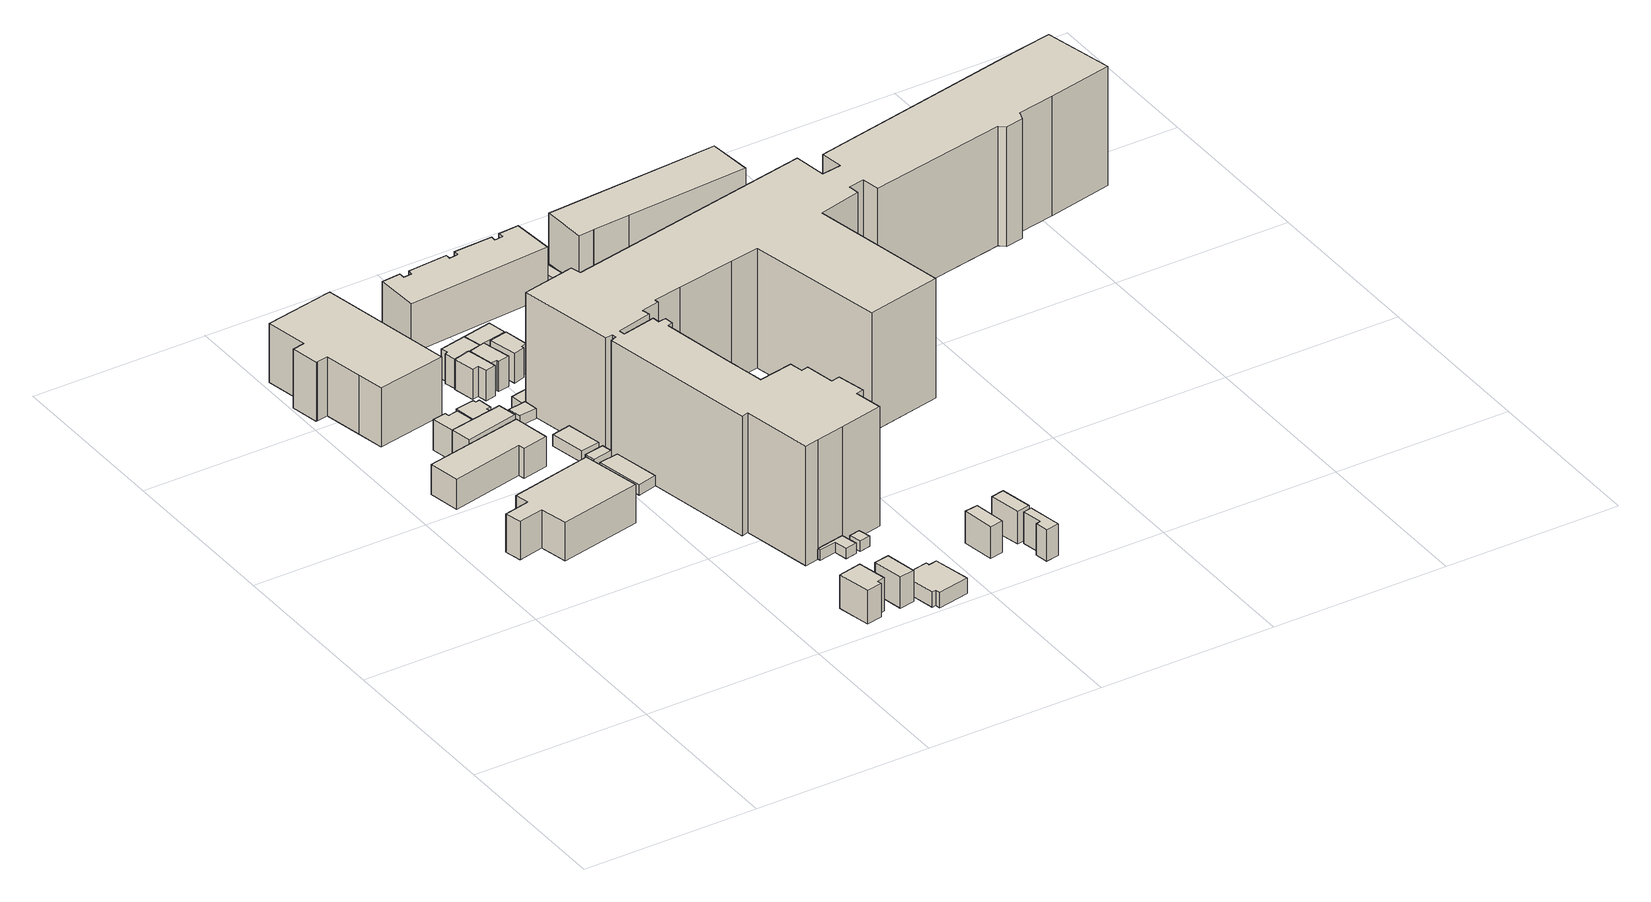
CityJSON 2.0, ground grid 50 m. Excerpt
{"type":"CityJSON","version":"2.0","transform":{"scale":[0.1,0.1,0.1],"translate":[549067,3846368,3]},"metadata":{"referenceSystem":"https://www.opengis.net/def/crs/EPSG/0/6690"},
"CityObjects":{
"building1":{"type":"Building","attributes":{"計測周辺長":82.96,"1/2500図郭":2,"区名":"東淀川区","町丁目名称":"相川２丁目","街区番号":18,"class":"3002","usage":"422","measuredHeight":11.2,"storeysAboveGround":2,"BuildingDetailAttribute.buildingRoofEdgeArea":417.85,"BuildingDetailAttribute.buildingStructureType":"603","BuildingDetailAttribute.buildingStructureOrgType":"3","BuildingDetailAttribute.detailedUsage":"1402","BuildingDetailAttribute.specifiedBuildingCoverageRate":0.6,"BuildingDetailAttribute.surveyYear":2017,"BuildingRiverFloodingRiskAttribute.description":"1","BuildingRiverFloodingRiskAttribute.rank":"3","BuildingRiverFloodingRiskAttribute.depth":3.31,"BuildingRiverFloodingRiskAttribute.adminType":"1","BuildingRiverFloodingRiskAttribute.scale":"2","BuildingRiverFloodingRiskAttribute.duration":184.72,"BuildingIDAttribute.prefecture":"27","BuildingIDAttribute.city":"27114"},"geometry":[{"type":"Solid","lod":"1","boundaries":[[[[0,1,2,3,4,5,6,7]],[[6,8,9,7]],[[5,10,8,6]],[[4,11,10,5]],[[3,12,11,4]],[[2,13,12,3]],[[1,14,13,2]],[[0,15,14,1]],[[7,9,15,0]],[[8,10,11,12,13,14,15,9]]]]}]},
"building2":{"type":"Building","attributes":{"計測周辺長":79.42,"1/2500図郭":2,"区名":"東淀川区","町丁目名称":"相川２丁目","街区番号":18,"class":"3002","usage":"412","measuredHeight":8.8,"storeysAboveGround":3,"BuildingDetailAttribute.buildingRoofEdgeArea":274.32,"BuildingDetailAttribute.buildingStructureType":"603","BuildingDetailAttribute.buildingStructureOrgType":"3","BuildingDetailAttribute.detailedUsage":"1130","BuildingDetailAttribute.specifiedBuildingCoverageRate":0.6,"BuildingDetailAttribute.surveyYear":2017,"BuildingRiverFloodingRiskAttribute.description":"1","BuildingRiverFloodingRiskAttribute.rank":"3","BuildingRiverFloodingRiskAttribute.depth":3.41,"BuildingRiverFloodingRiskAttribute.adminType":"1","BuildingRiverFloodingRiskAttribute.scale":"2","BuildingRiverFloodingRiskAttribute.duration":186.52,"BuildingIDAttribute.prefecture":"27","BuildingIDAttribute.city":"27114"},"geometry":[{"type":"Solid","lod":"1","boundaries":[[[[16,17,18,19,20,21]],[[20,22,23,21]],[[19,24,22,20]],[[18,25,24,19]],[[17,26,25,18]],[[16,27,26,17]],[[21,23,27,16]],[[22,24,25,26,27,23]]]]}]},
"building3":{"type":"Building","attributes":{"class":"3001","measuredHeight":9.1,"BuildingDetailAttribute.specifiedBuildingCoverageRate":0.6,"BuildingDetailAttribute.surveyYear":2017,"BuildingRiverFloodingRiskAttribute.description":"1","BuildingRiverFloodingRiskAttribute.rank":"3","BuildingRiverFloodingRiskAttribute.depth":3.22,"BuildingRiverFloodingRiskAttribute.adminType":"1","BuildingRiverFloodingRiskAttribute.scale":"2","BuildingRiverFloodingRiskAttribute.duration":182.98,"BuildingIDAttribute.prefecture":"27","BuildingIDAttribute.city":"27114"},"geometry":[{"type":"Solid","lod":"1","boundaries":[[[[28,29,30,31,32,33]],[[32,34,35,33]],[[31,36,34,32]],[[30,37,36,31]],[[29,38,37,30]],[[28,39,38,29]],[[33,35,39,28]],[[34,36,37,38,39,35]]]]}]},
"building4":{"type":"Building","attributes":{"class":"3002","measuredHeight":17.1,"BuildingDetailAttribute.specifiedBuildingCoverageRate":0.6,"BuildingDetailAttribute.surveyYear":2017,"BuildingRiverFloodingRiskAttribute.description":"1","BuildingRiverFloodingRiskAttribute.rank":"3","BuildingRiverFloodingRiskAttribute.depth":3.2,"BuildingRiverFloodingRiskAttribute.adminType":"1","BuildingRiverFloodingRiskAttribute.scale":"2","BuildingRiverFloodingRiskAttribute.duration":182.58,"BuildingIDAttribute.prefecture":"27","BuildingIDAttribute.city":"27114"},"geometry":[{"type":"Solid","lod":"1","boundaries":[[[[40,41,42,43,44,45,46,47,48,49]],[[48,50,51,49]],[[47,52,50,48]],[[46,53,52,47]],[[45,54,53,46]],[[44,55,54,45]],[[43,56,55,44]],[[42,57,56,43]],[[41,58,57,42]],[[40,59,58,41]],[[49,51,59,40]],[[50,52,53,54,55,56,57,58,59,51]]]]}]},
"building5":{"type":"Building","attributes":{"計測周辺長":43.23,"1/2500図郭":2,"区名":"東淀川区","町丁目名称":"相川２丁目","街区番号":18,"class":"3002","usage":"411","measuredHeight":9.8,"storeysAboveGround":3,"BuildingDetailAttribute.buildingRoofEdgeArea":92.06,"BuildingDetailAttribute.buildingStructureType":"610","BuildingDetailAttribute.buildingStructureOrgType":"2","BuildingDetailAttribute.detailedUsage":"1110","BuildingDetailAttribute.specifiedBuildingCoverageRate":0.6,"BuildingDetailAttribute.surveyYear":2017,"BuildingRiverFloodingRiskAttribute.description":"1","BuildingRiverFloodingRiskAttribute.rank":"3","BuildingRiverFloodingRiskAttribute.depth":3.41,"BuildingRiverFloodingRiskAttribute.adminType":"1","BuildingRiverFloodingRiskAttribute.scale":"2","BuildingRiverFloodingRiskAttribute.duration":186.52,"BuildingIDAttribute.prefecture":"27","BuildingIDAttribute.city":"27114"},"geometry":[{"type":"Solid","lod":"1","boundaries":[[[[60,61,62,63]],[[62,64,65,63]],[[61,66,64,62]],[[60,67,66,61]],[[63,65,67,60]],[[64,66,67,65]]]]}]},
"building6":{"type":"Building","attributes":{"class":"3001","measuredHeight":8.5,"BuildingDetailAttribute.specifiedBuildingCoverageRate":0.6,"BuildingDetailAttribute.surveyYear":2017,"BuildingRiverFloodingRiskAttribute.description":"1","BuildingRiverFloodingRiskAttribute.rank":"3","BuildingRiverFloodingRiskAttribute.depth":3.22,"BuildingRiverFloodingRiskAttribute.adminType":"1","BuildingRiverFloodingRiskAttribute.scale":"2","BuildingRiverFloodingRiskAttribute.duration":182.98,"BuildingIDAttribute.prefecture":"27","BuildingIDAttribute.city":"27114"},"geometry":[{"type":"Solid","lod":"1","boundaries":[[[[68,69,70,71,72,73,74,75,76,77]],[[76,78,79,77]],[[75,80,78,76]],[[74,81,80,75]],[[73,82,81,74]],[[72,83,82,73]],[[71,84,83,72]],[[70,85,84,71]],[[69,86,85,70]],[[68,87,86,69]],[[77,79,87,68]],[[78,80,81,82,83,84,85,86,87,79]]]]}]},
"building7":{"type":"Building","attributes":{"計測周辺長":33.38,"1/2500図郭":2,"区名":"東淀川区","町丁目名称":"相川３丁目","街区番号":4,"class":"3001","usage":"411","measuredHeight":9.8,"storeysAboveGround":3,"BuildingDetailAttribute.buildingRoofEdgeArea":64.55,"BuildingDetailAttribute.buildingStructureType":"610","BuildingDetailAttribute.buildingStructureOrgType":"2","BuildingDetailAttribute.detailedUsage":"1110","BuildingDetailAttribute.specifiedBuildingCoverageRate":0.6,"BuildingDetailAttribute.surveyYear":2017,"BuildingRiverFloodingRiskAttribute.description":"1","BuildingRiverFloodingRiskAttribute.rank":"3","BuildingRiverFloodingRiskAttribute.depth":3.44,"BuildingRiverFloodingRiskAttribute.adminType":"1","BuildingRiverFloodingRiskAttribute.scale":"2","BuildingRiverFloodingRiskAttribute.duration":186.93,"BuildingIDAttribute.prefecture":"27","BuildingIDAttribute.city":"27114"},"geometry":[{"type":"Solid","lod":"1","boundaries":[[[[88,89,90,91,92,93]],[[92,94,95,93]],[[91,96,94,92]],[[90,97,96,91]],[[89,98,97,90]],[[88,99,98,89]],[[93,95,99,88]],[[94,96,97,98,99,95]]]]}]},
"building8":{"type":"Building","attributes":{"class":"3001","BuildingDetailAttribute.specifiedBuildingCoverageRate":0.6,"BuildingDetailAttribute.surveyYear":2017,"BuildingRiverFloodingRiskAttribute.description":"1","BuildingRiverFloodingRiskAttribute.rank":"3","BuildingRiverFloodingRiskAttribute.depth":3.57,"BuildingRiverFloodingRiskAttribute.adminType":"1","BuildingRiverFloodingRiskAttribute.scale":"2","BuildingRiverFloodingRiskAttribute.duration":189.2,"BuildingIDAttribute.prefecture":"27","BuildingIDAttribute.city":"27114"},"geometry":[{"type":"Solid","lod":"1","boundaries":[[[[100,101,102,103]],[[102,104,105,103]],[[101,106,104,102]],[[100,107,106,101]],[[103,105,107,100]],[[104,106,107,105]]]]}]},
"building9":{"type":"Building","attributes":{"class":"3001","BuildingDetailAttribute.specifiedBuildingCoverageRate":0.6,"BuildingDetailAttribute.surveyYear":2017,"BuildingRiverFloodingRiskAttribute.description":"1","BuildingRiverFloodingRiskAttribute.rank":"3","BuildingRiverFloodingRiskAttribute.depth":3.4,"BuildingRiverFloodingRiskAttribute.adminType":"1","BuildingRiverFloodingRiskAttribute.scale":"2","BuildingRiverFloodingRiskAttribute.duration":186.2,"BuildingIDAttribute.prefecture":"27","BuildingIDAttribute.city":"27114"},"geometry":[{"type":"Solid","lod":"1","boundaries":[[[[108,109,110,111]],[[110,112,113,111]],[[109,114,112,110]],[[108,115,114,109]],[[111,113,115,108]],[[112,114,115,113]]]]}]},
"building10":{"type":"Building","attributes":{"計測周辺長":32.09,"1/2500図郭":2,"区名":"東淀川区","町丁目名称":"相川３丁目","街区番号":10,"class":"3001","usage":"422","measuredHeight":3.3,"storeysAboveGround":1,"BuildingDetailAttribute.buildingRoofEdgeArea":59.04,"BuildingDetailAttribute.buildingStructureType":"603","BuildingDetailAttribute.buildingStructureOrgType":"3","BuildingDetailAttribute.detailedUsage":"1402","BuildingDetailAttribute.specifiedBuildingCoverageRate":0.6,"BuildingDetailAttribute.surveyYear":2017,"BuildingRiverFloodingRiskAttribute.description":"1","BuildingRiverFloodingRiskAttribute.rank":"3","BuildingRiverFloodingRiskAttribute.depth":3.4,"BuildingRiverFloodingRiskAttribute.adminType":"1","BuildingRiverFloodingRiskAttribute.scale":"2","BuildingRiverFloodingRiskAttribute.duration":186.2,"BuildingIDAttribute.prefecture":"27","BuildingIDAttribute.city":"27114"},"geometry":[{"type":"Solid","lod":"1","boundaries":[[[[116,117,118,119]],[[118,120,121,119]],[[117,122,120,118]],[[116,123,122,117]],[[119,121,123,116]],[[120,122,123,121]]]]}]},
"building11":{"type":"Building","attributes":{"class":"3001","measuredHeight":9.1,"BuildingDetailAttribute.specifiedBuildingCoverageRate":0.6,"BuildingDetailAttribute.surveyYear":2017,"BuildingRiverFloodingRiskAttribute.description":"1","BuildingRiverFloodingRiskAttribute.rank":"3","BuildingRiverFloodingRiskAttribute.depth":3.44,"BuildingRiverFloodingRiskAttribute.adminType":"1","BuildingRiverFloodingRiskAttribute.scale":"2","BuildingRiverFloodingRiskAttribute.duration":186.93,"BuildingIDAttribute.prefecture":"27","BuildingIDAttribute.city":"27114"},"geometry":[{"type":"Solid","lod":"1","boundaries":[[[[124,125,126,127]],[[126,128,129,127]],[[125,130,128,126]],[[124,131,130,125]],[[127,129,131,124]],[[128,130,131,129]]]]}]},
"building12":{"type":"Building","attributes":{"計測周辺長":18.7,"1/2500図郭":2,"区名":"東淀川区","町丁目名称":"相川３丁目","街区番号":10,"class":"3003","usage":"422","storeysAboveGround":2,"BuildingDetailAttribute.buildingRoofEdgeArea":21.5,"BuildingDetailAttribute.buildingStructureType":"603","BuildingDetailAttribute.buildingStructureOrgType":"3","BuildingDetailAttribute.detailedUsage":"1402","BuildingDetailAttribute.specifiedBuildingCoverageRate":0.6,"BuildingDetailAttribute.surveyYear":2017,"BuildingRiverFloodingRiskAttribute.description":"1","BuildingRiverFloodingRiskAttribute.rank":"3","BuildingRiverFloodingRiskAttribute.depth":3.42,"BuildingRiverFloodingRiskAttribute.adminType":"1","BuildingRiverFloodingRiskAttribute.scale":"2","BuildingRiverFloodingRiskAttribute.duration":186.55,"BuildingIDAttribute.prefecture":"27","BuildingIDAttribute.city":"27114"},"geometry":[{"type":"Solid","lod":"1","boundaries":[[[[132,133,134,135,136]],[[135,137,138,136]],[[134,139,137,135]],[[133,140,139,134]],[[132,141,140,133]],[[136,138,141,132]],[[137,139,140,141,138]]]]}]},
"building13":{"type":"Building","attributes":{"計測周辺長":28.31,"1/2500図郭":2,"区名":"東淀川区","町丁目名称":"相川３丁目","街区番号":11,"class":"3001","usage":"411","measuredHeight":8.8,"storeysAboveGround":3,"BuildingDetailAttribute.buildingRoofEdgeArea":41.44,"BuildingDetailAttribute.buildingStructureType":"601","BuildingDetailAttribute.buildingStructureOrgType":"1","BuildingDetailAttribute.detailedUsage":"1110","BuildingDetailAttribute.specifiedBuildingCoverageRate":0.6,"BuildingDetailAttribute.surveyYear":2017,"BuildingRiverFloodingRiskAttribute.description":"1","BuildingRiverFloodingRiskAttribute.rank":"3","BuildingRiverFloodingRiskAttribute.depth":3.42,"BuildingRiverFloodingRiskAttribute.adminType":"1","BuildingRiverFloodingRiskAttribute.scale":"2","BuildingRiverFloodingRiskAttribute.duration":186.55,"BuildingIDAttribute.prefecture":"27","BuildingIDAttribute.city":"27114"},"geometry":[{"type":"Solid","lod":"1","boundaries":[[[[142,143,144,145,146,147,148,149,150,151]],[[150,152,153,151]],[[149,154,152,150]],[[148,155,154,149]],[[147,156,155,148]],[[146,157,156,147]],[[145,158,157,146]],[[144,159,158,145]],[[143,160,159,144]],[[142,161,160,143]],[[151,153,161,142]],[[152,154,155,156,157,158,159,160,161,153]]]]}]},
"building14":{"type":"Building","attributes":{"class":"3001","BuildingDetailAttribute.specifiedBuildingCoverageRate":0.6,"BuildingDetailAttribute.surveyYear":2017,"BuildingRiverFloodingRiskAttribute.description":"1","BuildingRiverFloodingRiskAttribute.rank":"3","BuildingRiverFloodingRiskAttribute.depth":3.39,"BuildingRiverFloodingRiskAttribute.adminType":"1","BuildingRiverFloodingRiskAttribute.scale":"2","BuildingRiverFloodingRiskAttribute.duration":186.03,"BuildingIDAttribute.prefecture":"27","BuildingIDAttribute.city":"27114"},"geometry":[{"type":"Solid","lod":"1","boundaries":[[[[162,163,164,165,166,167]],[[166,168,169,167]],[[165,170,168,166]],[[164,171,170,165]],[[163,172,171,164]],[[162,173,172,163]],[[167,169,173,162]],[[168,170,171,172,173,169]]]]}]},
"building15":{"type":"Building","attributes":{"計測周辺長":28.13,"1/2500図郭":2,"区名":"東淀川区","町丁目名称":"相川３丁目","街区番号":11,"class":"3001","usage":"411","measuredHeight":8.6,"storeysAboveGround":3,"BuildingDetailAttribute.buildingRoofEdgeArea":45.37,"BuildingDetailAttribute.buildingStructureType":"601","BuildingDetailAttribute.buildingStructureOrgType":"1","BuildingDetailAttribute.detailedUsage":"1110","BuildingDetailAttribute.specifiedBuildingCoverageRate":0.6,"BuildingDetailAttribute.surveyYear":2017,"BuildingRiverFloodingRiskAttribute.description":"1","BuildingRiverFloodingRiskAttribute.rank":"3","BuildingRiverFloodingRiskAttribute.depth":3.22,"BuildingRiverFloodingRiskAttribute.adminType":"1","BuildingRiverFloodingRiskAttribute.scale":"2","BuildingRiverFloodingRiskAttribute.duration":182.82,"BuildingIDAttribute.prefecture":"27","BuildingIDAttribute.city":"27114"},"geometry":[{"type":"Solid","lod":"1","boundaries":[[[[142,151,174,175,176,177,178,179]],[[178,180,181,179]],[[177,182,180,178]],[[176,183,182,177]],[[175,184,183,176]],[[174,185,184,175]],[[151,186,185,174]],[[142,187,186,151]],[[179,181,187,142]],[[180,182,183,184,185,186,187,181]]]]}]},
"building16":{"type":"Building","attributes":{"計測周辺長":27.13,"1/2500図郭":2,"区名":"東淀川区","町丁目名称":"相川３丁目","街区番号":11,"class":"3001","usage":"411","measuredHeight":8.7,"storeysAboveGround":3,"BuildingDetailAttribute.buildingRoofEdgeArea":42.44,"BuildingDetailAttribute.buildingStructureType":"601","BuildingDetailAttribute.buildingStructureOrgType":"1","BuildingDetailAttribute.detailedUsage":"1110","BuildingDetailAttribute.specifiedBuildingCoverageRate":0.6,"BuildingDetailAttribute.surveyYear":2017,"BuildingRiverFloodingRiskAttribute.description":"1","BuildingRiverFloodingRiskAttribute.rank":"3","BuildingRiverFloodingRiskAttribute.depth":3.42,"BuildingRiverFloodingRiskAttribute.adminType":"1","BuildingRiverFloodingRiskAttribute.scale":"2","BuildingRiverFloodingRiskAttribute.duration":186.55,"BuildingIDAttribute.prefecture":"27","BuildingIDAttribute.city":"27114"},"geometry":[{"type":"Solid","lod":"1","boundaries":[[[[143,188,189,190,191,192,145]],[[192,193,158,145]],[[191,194,193,192]],[[190,195,194,191]],[[189,196,195,190]],[[188,197,196,189]],[[143,160,197,188]],[[145,158,160,143]],[[193,194,195,196,197,160,158]]]]}]},
"building17":{"type":"Building","attributes":{"class":"3001","measuredHeight":4.5,"BuildingDetailAttribute.specifiedBuildingCoverageRate":0.6,"BuildingDetailAttribute.surveyYear":2017,"BuildingRiverFloodingRiskAttribute.description":"1","BuildingRiverFloodingRiskAttribute.rank":"3","BuildingRiverFloodingRiskAttribute.depth":3.44,"BuildingRiverFloodingRiskAttribute.adminType":"1","BuildingRiverFloodingRiskAttribute.scale":"2","BuildingRiverFloodingRiskAttribute.duration":186.93,"BuildingIDAttribute.prefecture":"27","BuildingIDAttribute.city":"27114"},"geometry":[{"type":"Solid","lod":"1","boundaries":[[[[198,199,200,201,202,203,204,205]],[[204,206,207,205]],[[203,208,206,204]],[[202,209,208,203]],[[201,210,209,202]],[[200,211,210,201]],[[199,212,211,200]],[[198,213,212,199]],[[205,207,213,198]],[[206,208,209,210,211,212,213,207]]]]}]},
"building18":{"type":"Building","attributes":{"計測周辺長":39.1,"1/2500図郭":2,"区名":"東淀川区","町丁目名称":"相川３丁目","街区番号":10,"class":"3001","usage":"422","storeysAboveGround":2,"BuildingDetailAttribute.buildingRoofEdgeArea":59.19,"BuildingDetailAttribute.buildingStructureType":"603","BuildingDetailAttribute.buildingStructureOrgType":"3","BuildingDetailAttribute.detailedUsage":"1402","BuildingDetailAttribute.specifiedBuildingCoverageRate":0.6,"BuildingDetailAttribute.surveyYear":2017,"BuildingRiverFloodingRiskAttribute.description":"1","BuildingRiverFloodingRiskAttribute.rank":"3","BuildingRiverFloodingRiskAttribute.depth":3.42,"BuildingRiverFloodingRiskAttribute.adminType":"1","BuildingRiverFloodingRiskAttribute.scale":"2","BuildingRiverFloodingRiskAttribute.duration":186.55,"BuildingIDAttribute.prefecture":"27","BuildingIDAttribute.city":"27114"},"geometry":[{"type":"Solid","lod":"1","boundaries":[[[[214,215,216,217,218]],[[217,219,220,218]],[[216,221,219,217]],[[215,222,221,216]],[[214,223,222,215]],[[218,220,223,214]],[[219,221,222,223,220]]]]}]},
"building19":{"type":"Building","attributes":{"class":"3001","BuildingDetailAttribute.specifiedBuildingCoverageRate":0.6,"BuildingDetailAttribute.surveyYear":2017,"BuildingRiverFloodingRiskAttribute.description":"1","BuildingRiverFloodingRiskAttribute.rank":"3","BuildingRiverFloodingRiskAttribute.depth":3.39,"BuildingRiverFloodingRiskAttribute.adminType":"1","BuildingRiverFloodingRiskAttribute.scale":"2","BuildingRiverFloodingRiskAttribute.duration":186.03,"BuildingIDAttribute.prefecture":"27","BuildingIDAttribute.city":"27114"},"geometry":[{"type":"Solid","lod":"1","boundaries":[[[[224,225,226,227]],[[226,228,229,227]],[[225,230,228,226]],[[224,231,230,225]],[[227,229,231,224]],[[228,230,231,229]]]]}]},
"building20":{"type":"Building","attributes":{"計測周辺長":27.85,"1/2500図郭":2,"区名":"東淀川区","町丁目名称":"相川３丁目","街区番号":11,"class":"3001","usage":"411","measuredHeight":8.6,"storeysAboveGround":3,"BuildingDetailAttribute.buildingRoofEdgeArea":45.93,"BuildingDetailAttribute.buildingStructureType":"601","BuildingDetailAttribute.buildingStructureOrgType":"1","BuildingDetailAttribute.detailedUsage":"1110","BuildingDetailAttribute.specifiedBuildingCoverageRate":0.6,"BuildingDetailAttribute.surveyYear":2017,"BuildingRiverFloodingRiskAttribute.description":"1","BuildingRiverFloodingRiskAttribute.rank":"3","BuildingRiverFloodingRiskAttribute.depth":3.22,"BuildingRiverFloodingRiskAttribute.adminType":"1","BuildingRiverFloodingRiskAttribute.scale":"2","BuildingRiverFloodingRiskAttribute.duration":182.82,"BuildingIDAttribute.prefecture":"27","BuildingIDAttribute.city":"27114"},"geometry":[{"type":"Solid","lod":"1","boundaries":[[[[232,233,234,235]],[[234,236,181,235]],[[233,237,236,234]],[[232,180,237,233]],[[235,181,180,232]],[[236,237,180,181]]]]}]},
"building21":{"type":"Building","attributes":{"計測周辺長":26.62,"1/2500図郭":2,"区名":"東淀川区","町丁目名称":"相川３丁目","街区番号":11,"class":"3001","usage":"411","measuredHeight":8.7,"storeysAboveGround":3,"BuildingDetailAttribute.buildingRoofEdgeArea":41.28,"BuildingDetailAttribute.buildingStructureType":"601","BuildingDetailAttribute.buildingStructureOrgType":"1","BuildingDetailAttribute.detailedUsage":"1110","BuildingDetailAttribute.specifiedBuildingCoverageRate":0.6,"BuildingDetailAttribute.surveyYear":2017,"BuildingRiverFloodingRiskAttribute.description":"1","BuildingRiverFloodingRiskAttribute.rank":"3","BuildingRiverFloodingRiskAttribute.depth":3.22,"BuildingRiverFloodingRiskAttribute.adminType":"1","BuildingRiverFloodingRiskAttribute.scale":"2","BuildingRiverFloodingRiskAttribute.duration":182.82,"BuildingIDAttribute.prefecture":"27","BuildingIDAttribute.city":"27114"},"geometry":[{"type":"Solid","lod":"1","boundaries":[[[[238,239,240,241,242,243]],[[242,244,245,243]],[[241,246,244,242]],[[240,247,246,241]],[[239,248,247,240]],[[238,249,248,239]],[[243,245,249,238]],[[244,246,247,248,249,245]]]]}]},
"building22":{"type":"Building","attributes":{"計測周辺長":33.22,"1/2500図郭":2,"区名":"東淀川区","町丁目名称":"相川３丁目","街区番号":10,"class":"3003","usage":"422","measuredHeight":5.1,"storeysAboveGround":1,"BuildingDetailAttribute.buildingRoofEdgeArea":38.81,"BuildingDetailAttribute.buildingStructureType":"610","BuildingDetailAttribute.buildingStructureOrgType":"2","BuildingDetailAttribute.detailedUsage":"1402","BuildingDetailAttribute.specifiedBuildingCoverageRate":0.6,"BuildingDetailAttribute.surveyYear":2017,"BuildingRiverFloodingRiskAttribute.description":"1","BuildingRiverFloodingRiskAttribute.rank":"3","BuildingRiverFloodingRiskAttribute.depth":3.35,"BuildingRiverFloodingRiskAttribute.adminType":"1","BuildingRiverFloodingRiskAttribute.scale":"2","BuildingRiverFloodingRiskAttribute.duration":185.32,"BuildingIDAttribute.prefecture":"27","BuildingIDAttribute.city":"27114"},"geometry":[{"type":"Solid","lod":"1","boundaries":[[[[250,251,252,253,254]],[[253,255,256,254]],[[252,257,255,253]],[[251,258,257,252]],[[250,259,258,251]],[[254,256,259,250]],[[255,257,258,259,256]]]]}]},
"building23":{"type":"Building","attributes":{"計測周辺長":117.26,"1/2500図郭":2,"区名":"東淀川区","町丁目名称":"相川３丁目","街区番号":11,"class":"3002","usage":"412","measuredHeight":14.4,"storeysAboveGround":5,"BuildingDetailAttribute.buildingRoofEdgeArea":493.49,"BuildingDetailAttribute.buildingStructureType":"603","BuildingDetailAttribute.buildingStructureOrgType":"3","BuildingDetailAttribute.detailedUsage":"1130","BuildingDetailAttribute.specifiedBuildingCoverageRate":0.6,"BuildingDetailAttribute.surveyYear":2017,"BuildingRiverFloodingRiskAttribute.description":"1","BuildingRiverFloodingRiskAttribute.rank":"2","BuildingRiverFloodingRiskAttribute.depth":2.99,"BuildingRiverFloodingRiskAttribute.adminType":"1","BuildingRiverFloodingRiskAttribute.scale":"2","BuildingRiverFloodingRiskAttribute.duration":177.47,"BuildingIDAttribute.prefecture":"27","BuildingIDAttribute.city":"27114"},"geometry":[{"type":"Solid","lod":"1","boundaries":[[[[260,261,262,263,264,265,266,267,268,269,270,271,272,273,274,275]],[[274,276,277,275]],[[273,278,276,274]],[[272,279,278,273]],[[271,280,279,272]],[[270,281,280,271]],[[269,282,281,270]],[[268,283,282,269]],[[267,284,283,268]],[[266,285,284,267]],[[265,286,285,266]],[[264,287,286,265]],[[263,288,287,264]],[[262,289,288,263]],[[261,290,289,262]],[[260,291,290,261]],[[275,277,291,260]],[[276,278,279,280,281,282,283,284,285,286,287,288,289,290,291,277]]]]}]},
"building24":{"type":"Building","attributes":{"計測周辺長":26.55,"1/2500図郭":2,"区名":"東淀川区","町丁目名称":"相川３丁目","街区番号":4,"class":"3001","usage":"411","measuredHeight":9.3,"storeysAboveGround":3,"BuildingDetailAttribute.buildingRoofEdgeArea":36.92,"BuildingDetailAttribute.buildingStructureType":"610","BuildingDetailAttribute.buildingStructureOrgType":"2","BuildingDetailAttribute.detailedUsage":"1110","BuildingDetailAttribute.specifiedBuildingCoverageRate":0.6,"BuildingDetailAttribute.surveyYear":2017,"BuildingRiverFloodingRiskAttribute.description":"1","BuildingRiverFloodingRiskAttribute.rank":"3","BuildingRiverFloodingRiskAttribute.depth":3.55,"BuildingRiverFloodingRiskAttribute.adminType":"1","BuildingRiverFloodingRiskAttribute.scale":"2","BuildingRiverFloodingRiskAttribute.duration":188.88,"BuildingIDAttribute.prefecture":"27","BuildingIDAttribute.city":"27114"},"geometry":[{"type":"Solid","lod":"1","boundaries":[[[[292,293,294,295]],[[294,296,297,295]],[[293,298,296,294]],[[292,299,298,293]],[[295,297,299,292]],[[296,298,299,297]]]]}]},
"building25":{"type":"Building","attributes":{"計測周辺長":37.76,"1/2500図郭":2,"区名":"東淀川区","町丁目名称":"相川３丁目","街区番号":10,"class":"3001","usage":"422","measuredHeight":3.7,"storeysAboveGround":1,"BuildingDetailAttribute.buildingRoofEdgeArea":59.19,"BuildingDetailAttribute.buildingStructureType":"603","BuildingDetailAttribute.buildingStructureOrgType":"3","BuildingDetailAttribute.detailedUsage":"1402","BuildingDetailAttribute.specifiedBuildingCoverageRate":0.6,"BuildingDetailAttribute.surveyYear":2017,"BuildingRiverFloodingRiskAttribute.description":"1","BuildingRiverFloodingRiskAttribute.rank":"3","BuildingRiverFloodingRiskAttribute.depth":3.41,"BuildingRiverFloodingRiskAttribute.adminType":"1","BuildingRiverFloodingRiskAttribute.scale":"2","BuildingRiverFloodingRiskAttribute.duration":186.4,"BuildingIDAttribute.prefecture":"27","BuildingIDAttribute.city":"27114"},"geometry":[{"type":"Solid","lod":"1","boundaries":[[[[300,301,302,303]],[[302,304,305,303]],[[301,306,304,302]],[[300,307,306,301]],[[303,305,307,300]],[[304,306,307,305]]]]}]},
"building26":{"type":"Building","attributes":{"class":"3001","measuredHeight":3.6,"BuildingDetailAttribute.specifiedBuildingCoverageRate":0.6,"BuildingDetailAttribute.surveyYear":2017,"BuildingRiverFloodingRiskAttribute.description":"1","BuildingRiverFloodingRiskAttribute.rank":"3","BuildingRiverFloodingRiskAttribute.depth":3.25,"BuildingRiverFloodingRiskAttribute.adminType":"1","BuildingRiverFloodingRiskAttribute.scale":"2","BuildingRiverFloodingRiskAttribute.duration":183.42,"BuildingIDAttribute.prefecture":"27","BuildingIDAttribute.city":"27114"},"geometry":[{"type":"Solid","lod":"1","boundaries":[[[[308,309,310,311]],[[310,312,313,311]],[[309,314,312,310]],[[308,315,314,309]],[[311,313,315,308]],[[312,314,315,313]]]]}]},
"building27":{"type":"Building","attributes":{"計測周辺長":27.33,"1/2500図郭":2,"区名":"東淀川区","町丁目名称":"相川３丁目","街区番号":4,"class":"3001","usage":"411","measuredHeight":9.2,"storeysAboveGround":3,"BuildingDetailAttribute.buildingRoofEdgeArea":30.19,"BuildingDetailAttribute.buildingStructureType":"610","BuildingDetailAttribute.buildingStructureOrgType":"2","BuildingDetailAttribute.detailedUsage":"1110","BuildingDetailAttribute.specifiedBuildingCoverageRate":0.6,"BuildingDetailAttribute.surveyYear":2017,"BuildingRiverFloodingRiskAttribute.description":"1","BuildingRiverFloodingRiskAttribute.rank":"3","BuildingRiverFloodingRiskAttribute.depth":3.55,"BuildingRiverFloodingRiskAttribute.adminType":"1","BuildingRiverFloodingRiskAttribute.scale":"2","BuildingRiverFloodingRiskAttribute.duration":188.88,"BuildingIDAttribute.prefecture":"27","BuildingIDAttribute.city":"27114"},"geometry":[{"type":"Solid","lod":"1","boundaries":[[[[316,317,318,319,320,321]],[[320,322,323,321]],[[319,324,322,320]],[[318,325,324,319]],[[317,326,325,318]],[[316,327,326,317]],[[321,323,327,316]],[[322,324,325,326,327,323]]]]}]},
"building28":{"type":"Building","attributes":{"計測周辺長":26.11,"1/2500図郭":2,"区名":"東淀川区","町丁目名称":"相川３丁目","街区番号":4,"class":"3001","usage":"411","measuredHeight":9.6,"storeysAboveGround":3,"BuildingDetailAttribute.buildingRoofEdgeArea":35.48,"BuildingDetailAttribute.buildingStructureType":"610","BuildingDetailAttribute.buildingStructureOrgType":"2","BuildingDetailAttribute.detailedUsage":"1110","BuildingDetailAttribute.specifiedBuildingCoverageRate":0.6,"BuildingDetailAttribute.surveyYear":2017,"BuildingRiverFloodingRiskAttribute.description":"1","BuildingRiverFloodingRiskAttribute.rank":"3","BuildingRiverFloodingRiskAttribute.depth":3.55,"BuildingRiverFloodingRiskAttribute.adminType":"1","BuildingRiverFloodingRiskAttribute.scale":"2","BuildingRiverFloodingRiskAttribute.duration":188.88,"BuildingIDAttribute.prefecture":"27","BuildingIDAttribute.city":"27114"},"geometry":[{"type":"Solid","lod":"1","boundaries":[[[[328,329,330,331]],[[330,332,333,331]],[[329,334,332,330]],[[328,335,334,329]],[[331,333,335,328]],[[332,334,335,333]]]]}]},
"building29":{"type":"Building","attributes":{"計測周辺長":17.56,"1/2500図郭":2,"区名":"東淀川区","町丁目名称":"相川３丁目","街区番号":11,"class":"3001","usage":"412","measuredHeight":4.1,"storeysAboveGround":1,"BuildingDetailAttribute.buildingRoofEdgeArea":18.56,"BuildingDetailAttribute.buildingStructureType":"603","BuildingDetailAttribute.buildingStructureOrgType":"3","BuildingDetailAttribute.detailedUsage":"1130","BuildingDetailAttribute.specifiedBuildingCoverageRate":0.6,"BuildingDetailAttribute.surveyYear":2017,"BuildingRiverFloodingRiskAttribute.description":"1","BuildingRiverFloodingRiskAttribute.rank":"3","BuildingRiverFloodingRiskAttribute.depth":3.28,"BuildingRiverFloodingRiskAttribute.adminType":"1","BuildingRiverFloodingRiskAttribute.scale":"2","BuildingRiverFloodingRiskAttribute.duration":184.02,"BuildingIDAttribute.prefecture":"27","BuildingIDAttribute.city":"27114"},"geometry":[{"type":"Solid","lod":"1","boundaries":[[[[336,337,338,339]],[[338,340,341,339]],[[337,342,340,338]],[[336,343,342,337]],[[339,341,343,336]],[[340,342,343,341]]]]}]},
"building30":{"type":"Building","attributes":{"計測周辺長":39.63,"1/2500図郭":2,"区名":"東淀川区","町丁目名称":"相川３丁目","街区番号":11,"class":"3003","usage":"412","storeysAboveGround":1,"BuildingDetailAttribute.buildingRoofEdgeArea":52.97,"BuildingDetailAttribute.buildingStructureType":"610","BuildingDetailAttribute.buildingStructureOrgType":"2","BuildingDetailAttribute.detailedUsage":"1130","BuildingDetailAttribute.specifiedBuildingCoverageRate":0.6,"BuildingDetailAttribute.surveyYear":2017,"BuildingRiverFloodingRiskAttribute.description":"1","BuildingRiverFloodingRiskAttribute.rank":"3","BuildingRiverFloodingRiskAttribute.depth":3.06,"BuildingRiverFloodingRiskAttribute.adminType":"1","BuildingRiverFloodingRiskAttribute.scale":"2","BuildingRiverFloodingRiskAttribute.duration":179.28,"BuildingIDAttribute.prefecture":"27","BuildingIDAttribute.city":"27114"},"geometry":[{"type":"Solid","lod":"1","boundaries":[[[[344,345,346,347]],[[346,348,349,347]],[[345,350,348,346]],[[344,351,350,345]],[[347,349,351,344]],[[348,350,351,349]]]]}]},
"building31":{"type":"Building","attributes":{"計測周辺長":57.03,"1/2500図郭":2,"区名":"東淀川区","町丁目名称":"相川３丁目","街区番号":11,"class":"3001","usage":"414","measuredHeight":3.5,"storeysAboveGround":1,"BuildingDetailAttribute.buildingRoofEdgeArea":191.18,"BuildingDetailAttribute.buildingStructureType":"603","BuildingDetailAttribute.buildingStructureOrgType":"3","BuildingDetailAttribute.detailedUsage":"1140","BuildingDetailAttribute.specifiedBuildingCoverageRate":0.6,"BuildingDetailAttribute.surveyYear":2017,"BuildingRiverFloodingRiskAttribute.description":"1","BuildingRiverFloodingRiskAttribute.rank":"3","BuildingRiverFloodingRiskAttribute.depth":3.41,"BuildingRiverFloodingRiskAttribute.adminType":"1","BuildingRiverFloodingRiskAttribute.scale":"2","BuildingRiverFloodingRiskAttribute.duration":186.45,"BuildingIDAttribute.prefecture":"27","BuildingIDAttribute.city":"27114"},"geometry":[{"type":"Solid","lod":"1","boundaries":[[[[352,353,354,355,356]],[[355,357,358,356]],[[354,359,357,355]],[[353,360,359,354]],[[352,361,360,353]],[[356,358,361,352]],[[357,359,360,361,358]]]]}]},
"building32":{"type":"Building","attributes":{"class":"3001","measuredHeight":14.3,"BuildingDetailAttribute.specifiedBuildingCoverageRate":0.6,"BuildingDetailAttribute.surveyYear":2017,"BuildingRiverFloodingRiskAttribute.description":"1","BuildingRiverFloodingRiskAttribute.rank":"3","BuildingRiverFloodingRiskAttribute.depth":3.17,"BuildingRiverFloodingRiskAttribute.adminType":"1","BuildingRiverFloodingRiskAttribute.scale":"2","BuildingRiverFloodingRiskAttribute.duration":181.83,"BuildingIDAttribute.prefecture":"27","BuildingIDAttribute.city":"27114"},"geometry":[{"type":"Solid","lod":"1","boundaries":[[[[362,363,364]],[[363,365,366,364]],[[362,367,365,363]],[[364,366,367,362]],[[365,367,366]]]]}]},
"building33":{"type":"Building","attributes":{"計測周辺長":37.76,"1/2500図郭":2,"区名":"東淀川区","町丁目名称":"相川３丁目","街区番号":10,"class":"3001","usage":"422","storeysAboveGround":1,"BuildingDetailAttribute.buildingRoofEdgeArea":36.06,"BuildingDetailAttribute.buildingStructureType":"603","BuildingDetailAttribute.buildingStructureOrgType":"3","BuildingDetailAttribute.detailedUsage":"1402","BuildingDetailAttribute.specifiedBuildingCoverageRate":0.6,"BuildingDetailAttribute.surveyYear":2017,"BuildingRiverFloodingRiskAttribute.description":"1","BuildingRiverFloodingRiskAttribute.rank":"3","BuildingRiverFloodingRiskAttribute.depth":3.48,"BuildingRiverFloodingRiskAttribute.adminType":"1","BuildingRiverFloodingRiskAttribute.scale":"2","BuildingRiverFloodingRiskAttribute.duration":187.67,"BuildingIDAttribute.prefecture":"27","BuildingIDAttribute.city":"27114"},"geometry":[{"type":"Solid","lod":"1","boundaries":[[[[368,369,370,371]],[[370,372,373,371]],[[369,374,372,370]],[[368,375,374,369]],[[371,373,375,368]],[[372,374,375,373]]]]}]},
"building34":{"type":"Building","attributes":{"name":"大阪成蹊大学","計測周辺長":699.32,"1/2500図郭":2,"区名":"東淀川区","町丁目名称":"相川３丁目","街区番号":10,"class":"3002","usage":"422","measuredHeight":34.9,"storeysAboveGround":6,"BuildingDetailAttribute.buildingRoofEdgeArea":5919.17,"BuildingDetailAttribute.buildingStructureType":"603","BuildingDetailAttribute.buildingStructureOrgType":"3","BuildingDetailAttribute.detailedUsage":"1402","BuildingDetailAttribute.specifiedBuildingCoverageRate":0.6,"BuildingDetailAttribute.surveyYear":2017,"BuildingRiverFloodingRiskAttribute.description":"1","BuildingRiverFloodingRiskAttribute.rank":"3","BuildingRiverFloodingRiskAttribute.depth":3.58,"BuildingRiverFloodingRiskAttribute.adminType":"1","BuildingRiverFloodingRiskAttribute.scale":"2","BuildingRiverFloodingRiskAttribute.duration":189.3,"BuildingIDAttribute.prefecture":"27","BuildingIDAttribute.city":"27114"},"geometry":[{"type":"Solid","lod":"1","boundaries":[[[[376,377,378,379,380,381,382,383,384,385,386,387,388,389,390,391,392,393,394,395,396,397,398,399,400,401,402,403,404,405,406,407,408,409,410,411,412,413,414,415,416,417,418,419,420,421,422,423,424,425,426,427,428,429,430,431,432,433,434]],[[433,435,436,434]],[[432,437,435,433]],[[431,438,437,432]],[[430,439,438,431]],[[429,440,439,430]],[[428,441,440,429]],[[427,442,441,428]],[[426,443,442,427]],[[425,444,443,426]],[[424,445,444,425]],[[423,446,445,424]],[[422,447,446,423]],[[421,448,447,422]],[[420,449,448,421]],[[419,450,449,420]],[[418,451,450,419]],[[417,452,451,418]],[[416,453,452,417]],[[415,454,453,416]],[[414,455,454,415]],[[413,456,455,414]],[[412,457,456,413]],[[411,458,457,412]],[[410,459,458,411]],[[409,460,459,410]],[[408,461,460,409]],[[407,462,461,408]],[[406,463,462,407]],[[405,464,463,406]],[[404,465,464,405]],[[403,466,465,404]],[[402,467,466,403]],[[401,468,467,402]],[[400,469,468,401]],[[399,470,469,400]],[[398,471,470,399]],[[397,472,471,398]],[[396,473,472,397]],[[395,474,473,396]],[[394,475,474,395]],[[393,476,475,394]],[[392,477,476,393]],[[391,478,477,392]],[[390,479,478,391]],[[389,480,479,390]],[[388,481,480,389]],[[387,482,481,388]],[[386,483,482,387]],[[385,484,483,386]],[[384,485,484,385]],[[383,486,485,384]],[[382,487,486,383]],[[381,488,487,382]],[[380,489,488,381]],[[379,490,489,380]],[[378,491,490,379]],[[377,492,491,378]],[[376,493,492,377]],[[434,436,493,376]],[[435,437,438,439,440,441,442,443,444,445,446,447,448,449,450,451,452,453,454,455,456,457,458,459,460,461,462,463,464,465,466,467,468,469,470,471,472,473,474,475,476,477,478,479,480,481,482,483,484,485,486,487,488,489,490,491,492,493,436]]]]}]},
"building35":{"type":"Building","attributes":{"計測周辺長":125.99,"1/2500図郭":2,"区名":"東淀川区","町丁目名称":"相川３丁目","街区番号":11,"class":"3002","usage":"414","measuredHeight":14.7,"storeysAboveGround":5,"BuildingDetailAttribute.buildingRoofEdgeArea":632.31,"BuildingDetailAttribute.buildingStructureType":"603","BuildingDetailAttribute.buildingStructureOrgType":"3","BuildingDetailAttribute.detailedUsage":"1140","BuildingDetailAttribute.specifiedBuildingCoverageRate":0.6,"BuildingDetailAttribute.surveyYear":2017,"BuildingRiverFloodingRiskAttribute.description":"1","BuildingRiverFloodingRiskAttribute.rank":"3","BuildingRiverFloodingRiskAttribute.depth":3.17,"BuildingRiverFloodingRiskAttribute.adminType":"1","BuildingRiverFloodingRiskAttribute.scale":"2","BuildingRiverFloodingRiskAttribute.duration":181.83,"BuildingIDAttribute.prefecture":"27","BuildingIDAttribute.city":"27114"},"geometry":[{"type":"Solid","lod":"1","boundaries":[[[[494,356,355,495,496,497,498,352]],[[498,499,365,352]],[[497,500,499,498]],[[496,501,500,497]],[[495,502,501,496]],[[355,503,502,495]],[[356,366,503,355]],[[494,367,366,356]],[[352,365,367,494]],[[499,500,501,502,503,366,367,365]]]]}]}
},
"vertices":[
[184,760,6],[111,745,6],[100,792,6],[173,808,6],[165,848,6],[402,900,6],[438,731,6],[201,681,6],[438,731,118],[201,681,118],[402,900,118],[165,848,118],[173,808,118],[100,792,118],[111,745,118],[184,760,118],
[85,1107,6],[369,1165,6],[388,1060,6],[315,1044,6],[310,1062,6],[101,1017,6],[310,1062,94],[101,1017,94],[315,1044,94],[388,1060,94],[369,1165,94],[85,1107,94],
[192,1265,10],[231,1272,10],[233,1260,10],[262,1266,10],[273,1210,10],[205,1197,10],[273,1210,100],[205,1197,100],[262,1266,100],[233,1260,100],[231,1272,100],[192,1265,100],
[57,1535,9],[24,1529,9],[21,1529,9],[6,1609,9],[41,1616,9],[18,1737,9],[218,1776,9],[293,1385,9],[93,1347,9],[79,1423,9],[93,1347,181],[79,1423,181],[293,1385,181],[218,1776,181],[18,1737,181],[41,1616,181],[6,1609,181],[21,1529,181],[24,1529,181],[57,1535,181],
[201,1193,7],[356,1222,7],[367,1167,7],[212,1133,7],[367,1167,106],[212,1133,106],[356,1222,106],[201,1193,106],
[307,1225,9],[279,1220,9],[269,1282,9],[324,1291,9],[326,1283,9],[338,1285,9],[345,1244,9],[333,1242,9],[335,1225,9],[308,1220,9],[335,1225,94],[308,1220,94],[333,1242,94],[345,1244,94],[338,1285,94],[326,1283,94],[324,1291,94],[269,1282,94],[279,1220,94],[307,1225,94],
[652,141,7],[719,155,7],[736,72,7],[714,67,7],[717,54,7],[671,45,7],[717,54,105],[671,45,105],[714,67,105],[736,72,105],[719,155,105],[652,141,105],
[484,967,6],[541,976,6],[567,844,6],[511,830,6],[567,844,36],[511,830,36],[541,976,36],[484,967,36],
[474,1016,6],[530,1026,6],[536,996,6],[480,986,6],[536,996,36],[480,986,36],[530,1026,36],[474,1016,36],
[451,1129,6],[507,1141,6],[528,1039,6],[471,1029,6],[528,1039,39],[471,1029,39],[507,1141,39],[451,1129,39],
[759,149,8],[802,157,8],[819,68,8],[776,60,8],[819,68,99],[776,60,99],[802,157,99],[759,149,99],
[429,1244,8],[423,1283,8],[475,1291,8],[481,1251,8],[431,1244,8],[481,1251,38],[431,1244,38],[475,1291,38],[423,1283,38],[429,1244,38],
[433,1480,8],[434,1478,8],[433,1478,8],[442,1439,8],[452,1390,8],[421,1383,8],[415,1409,8],[396,1406,8],[384,1467,8],[428,1479,8],[384,1467,96],[428,1479,96],[396,1406,96],[415,1409,96],[421,1383,96],[452,1390,96],[442,1439,96],[433,1478,96],[434,1478,96],[433,1480,96],
[806,371,8],[816,324,8],[783,317,8],[775,355,8],[726,345,8],[724,354,8],[726,345,38],[724,354,38],[775,355,38],[783,317,38],[816,324,38],[806,371,38],
[386,1470,8],[378,1502,8],[386,1505,8],[381,1525,8],[458,1541,8],[471,1488,8],[458,1541,95],[471,1488,95],[381,1525,95],[386,1505,95],[378,1502,95],[386,1470,95],[428,1479,95],[433,1480,95],
[483,1491,8],[502,1408,8],[469,1401,8],[467,1408,8],[449,1405,8],[449,1405,96],[467,1408,96],[469,1401,96],[502,1408,96],[483,1491,96],
[855,23,8],[844,21,8],[823,123,8],[901,139,8],[903,128,8],[927,133,8],[949,28,8],[858,9,8],[949,28,53],[858,9,53],[927,133,53],[903,128,53],[901,139,53],[823,123,53],[844,21,53],[855,23,53],
[465,1291,7],[460,1328,7],[615,1360,7],[620,1323,7],[478,1293,7],[620,1323,37],[478,1293,37],[615,1360,37],[460,1328,37],[465,1291,37],
[821,361,8],[853,368,8],[861,333,8],[829,326,8],[861,333,38],[829,326,38],[853,368,38],[821,361,38],
[458,1541,9],[543,1559,9],[553,1506,9],[471,1488,9],[553,1506,95],[543,1559,95],
[503,1493,8],[556,1504,8],[569,1434,8],[554,1429,8],[554,1421,8],[522,1411,8],[554,1421,95],[522,1411,95],[554,1429,95],[569,1434,95],[556,1504,95],[503,1493,95],
[730,769,9],[712,876,9],[739,881,9],[763,746,9],[736,739,9],[763,746,60],[736,739,60],[739,881,60],[712,876,60],[730,769,60],
[373,1780,10],[428,1785,10],[428,1768,10],[453,1770,10],[453,1785,10],[568,1794,10],[568,1779,10],[593,1782,10],[593,1797,10],[705,1803,10],[705,1788,10],[730,1791,10],[728,1806,10],[787,1811,10],[796,1691,10],[379,1657,10],[796,1691,154],[379,1657,154],[787,1811,154],[728,1806,154],[730,1791,154],[705,1788,154],[705,1803,154],[593,1797,154],[593,1782,154],[568,1779,154],[568,1794,154],[453,1785,154],[453,1770,154],[428,1768,154],[428,1785,154],[373,1780,154],
[1067,222,6],[1106,228,6],[1121,137,6],[1082,130,6],[1121,137,99],[1082,130,99],[1106,228,99],[1067,222,99],
[682,1373,7],[827,1404,7],[837,1364,7],[690,1335,7],[837,1364,44],[690,1335,44],[827,1404,44],[682,1373,44],
[974,1137,9],[986,1072,9],[817,1043,9],[806,1107,9],[817,1043,46],[806,1107,46],[986,1072,46],[974,1137,46],
[1184,82,7],[1197,85,7],[1186,143,7],[1211,148,7],[1229,52,7],[1190,45,7],[1229,52,99],[1190,45,99],[1211,148,99],[1186,143,99],[1197,85,99],[1184,82,99],
[1154,238,6],[1192,245,6],[1210,155,6],[1173,148,6],[1210,155,102],[1173,148,102],[1192,245,102],[1154,238,102],
[829,1654,10],[864,1662,10],[874,1610,10],[840,1604,10],[874,1610,51],[840,1604,51],[864,1662,51],[829,1654,51],
[807,1821,9],[840,1829,9],[869,1665,9],[839,1659,9],[869,1665,39],[839,1659,39],[840,1829,39],[807,1821,39],
[1039,1703,7],[1053,1526,7],[945,1518,7],[931,1695,7],[934,1695,7],[931,1695,42],[934,1695,42],[945,1518,42],[1053,1526,42],[1039,1703,42],
[1039,1704,11],[1039,1703,11],[934,1695,11],[1039,1703,154],[934,1695,154],[1039,1704,154],
[1031,1431,6],[1193,1468,6],[1199,1445,6],[1034,1411,6],[1199,1445,36],[1034,1411,36],[1193,1468,36],[1031,1431,36],
[2173,1572,6],[2218,1374,6],[2029,1334,6],[1925,1315,6],[1915,1288,6],[1864,1279,6],[1847,1294,6],[1451,1218,6],[1441,1269,6],[1397,1261,6],[1401,1230,6],[1278,1199,6],[1355,805,6],[1140,760,6],[1059,1152,6],[974,1137,6],[806,1107,6],[725,1093,6],[727,1081,6],[675,1070,6],[680,1048,6],[578,1024,6],[581,1007,6],[678,1028,6],[681,1008,6],[703,1011,6],[706,986,6],[691,980,6],[730,769,6],[736,738,6],[736,739,6],[752,656,6],[851,675,6],[859,637,6],[879,642,6],[895,558,6],[920,563,6],[938,483,6],[916,478,6],[932,398,6],[806,371,6],[724,354,6],[685,346,6],[645,548,6],[625,542,6],[538,999,6],[556,1007,6],[553,1019,6],[533,1016,6],[478,1293,6],[620,1322,6],[620,1323,6],[630,1325,6],[638,1295,6],[1359,1439,6],[1373,1346,6],[1429,1354,6],[1420,1419,6],[2027,1544,6],[1420,1419,355],[2027,1544,355],[1429,1354,355],[1373,1346,355],[1359,1439,355],[638,1295,355],[630,1325,355],[620,1323,355],[620,1322,355],[478,1293,355],[533,1016,355],[553,1019,355],[556,1007,355],[538,999,355],[625,542,355],[645,548,355],[685,346,355],[724,354,355],[806,371,355],[932,398,355],[916,478,355],[938,483,355],[920,563,355],[895,558,355],[879,642,355],[859,637,355],[851,675,355],[752,656,355],[736,739,355],[736,738,355],[730,769,355],[691,980,355],[706,986,355],[703,1011,355],[681,1008,355],[678,1028,355],[581,1007,355],[578,1024,355],[680,1048,355],[675,1070,355],[727,1081,355],[725,1093,355],[806,1107,355],[974,1137,355],[1059,1152,355],[1140,760,355],[1355,805,355],[1278,1199,355],[1401,1230,355],[1397,1261,355],[1441,1269,355],[1451,1218,355],[1847,1294,355],[1864,1279,355],[1915,1288,355],[1925,1315,355],[2029,1334,355],[2218,1374,355],[2173,1572,355],
[1039,1704,7],[889,1692,7],[880,1817,7],[1382,1852,7],[1393,1727,7],[1393,1727,154],[1382,1852,154],[880,1817,154],[889,1692,154],[931,1695,154]
]}
